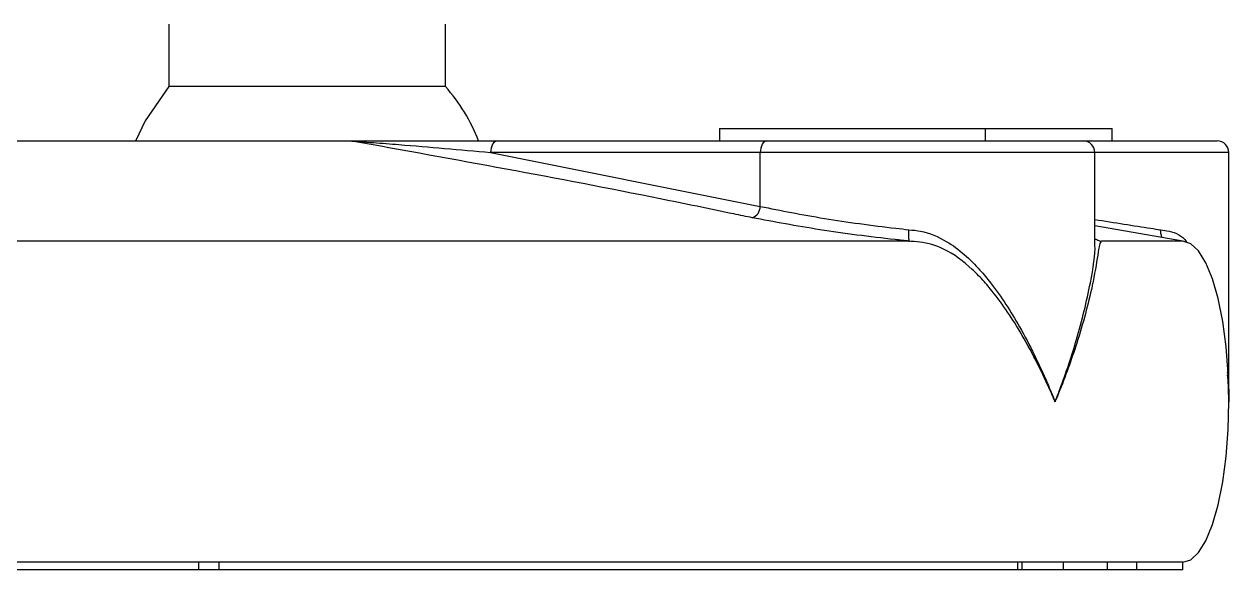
# Model space of a CAD drawing. Header units: inches. Extents: x 0 to 137, y 0 to 88.
# Drawn here: x 18.552 to 20.513, y 12.5 to 13.387 of the extents above; entities that cross this region are included whole.
import ezdxf

# ---------------------------------------------------------------- set-up
doc = ezdxf.new("R2010")
doc.units = ezdxf.units.IN
doc.header["$MEASUREMENT"] = 0

msp = doc.modelspace()

# ---------------------------------------------------------------- linework, layer by layer
at = {"color": 7, "linetype": 'Continuous', "lineweight": 25}
for p, q in [((18.7875, 13.3875), (18.7875, 13.28593)), ((19.2375, 13.28593), (19.2375, 13.3875)), ((19.2375, 13.28593), (18.7875, 13.28593)), ((19.68379, 13.2175), (19.68379, 13.1975)), ((19.68379, 13.2175), (20.3225, 13.2175)), ((20.11629, 13.1975), (20.11629, 13.2175)), ((20.3225, 13.1975), (20.3225, 13.2175)), ((19.08534, 13.19722), (18.5187, 13.19722)), ((18.52191, 13.1975), (19.08487, 13.1975)), ((19.32203, 13.1975), (20.49375, 13.1975)), ((19.31107, 13.17875), (19.74987, 13.09104)), ((20.5125, 13.17875), (19.31107, 13.17875)), ((19.74987, 13.09104), (19.74987, 13.17875)), ((20.29451, 13.02927), (20.29451, 13.17875)), ((20.5125, 12.77345), (20.5125, 13.17875)), ((20.4375, 13.0344), (20.29451, 13.05961)), ((19.99096, 13.0344), (17.5875, 13.0344)), ((20.4375, 13.0344), (20.30519, 13.0344)), ((20.4375, 12.5125), (17.5875, 12.5125)), ((18.83574, 12.5125), (18.83574, 12.5)), ((18.86948, 12.5), (18.86948, 12.5125)), ((20.16884, 12.5), (20.16884, 12.5125)), ((20.17591, 12.5), (20.17591, 12.5125)), ((20.24348, 12.5), (20.24348, 12.5125)), ((20.31517, 12.5), (20.31517, 12.5125)), ((20.3625, 12.5), (20.3625, 12.5125)), ((20.4375, 12.5), (20.4375, 12.5125)), ((20.4375, 12.5), (17.5875, 12.5))]:
    msp.add_line(p, q, dxfattribs=at)
at = {"color": 7, "linetype": 'Continuous', "lineweight": 25, "flags": 128}
for points in [[(18.7875, 13.28593), (18.74857, 13.23012), (18.73328, 13.19722)], [(19.32203, 13.1975), (19.31989, 13.19714), (19.31784, 13.19607), (19.31594, 13.19434), (19.31428, 13.19201), (19.31292, 13.18917), (19.31191, 13.18593), (19.31128, 13.18241), (19.31107, 13.17875)], [(19.76083, 13.1975), (19.75869, 13.19714), (19.75664, 13.19607), (19.75474, 13.19434), (19.75308, 13.19201), (19.75172, 13.18917), (19.75071, 13.18593), (19.75008, 13.18241), (19.74987, 13.17875)], [(20.4375, 12.5125), (20.45052, 12.51646), (20.46315, 12.52824), (20.475, 12.54746), (20.48571, 12.57355), (20.49495, 12.60571), (20.50245, 12.64297), (20.50798, 12.6842), (20.51136, 12.72814), (20.5125, 12.77345), (20.51136, 12.81876), (20.50798, 12.8627), (20.50245, 12.90392), (20.49495, 12.94118), (20.48571, 12.97335), (20.475, 12.99944), (20.46315, 13.01866), (20.45052, 13.03043), (20.4375, 13.0344)]]:
    msp.add_lwpolyline(points, dxfattribs=at)
at = {"color": 7, "linetype": 'Continuous', "lineweight": 25}
for centre, radius, start, end in [((19.0125, 13.0875), 0.3, 21.58126, 41.40962), ((19.0848, 13.19686), 0.000648, 33.72389, 84.13985), ((20.27576, 13.17875), 0.01875, 360, 90), ((20.49375, 13.17875), 0.01875, 0, 90), ((19.73006, 13.09114), 0.01981, 290.3858, 359.69817)]:
    msp.add_arc(centre, radius, start, end, dxfattribs=at)
for points, knots in [([(19.08487, 13.1975), (19.08586, 13.1975), (19.09103, 13.1975), (19.10453, 13.1975), (19.13156, 13.1975), (19.18051, 13.1975), (19.24684, 13.1975), (19.29671, 13.1975), (19.32203, 13.1975)], [0, 0, 0, 0, 0.0108849, 0.0569863, 0.1503378, 0.3310228, 0.6604997, 1, 1, 1, 1]), ([(19.73697, 13.07257), (19.72697, 13.07465), (19.67698, 13.085), (19.46007, 13.12996), (19.25267, 13.16718), (19.08534, 13.19722)], [0, 0, 0, 0, 0.0460903, 0.2304514, 1, 1, 1, 1]), ([(19.08534, 13.19722), (19.08615, 13.19717), (19.09072, 13.1969), (19.10249, 13.19611), (19.12732, 13.19435), (19.17338, 13.1908), (19.23715, 13.18548), (19.28618, 13.18102), (19.31107, 13.17875)], [0, 0, 0, 0, 0.0092703, 0.0526037, 0.144636, 0.3256544, 0.6575989, 1, 1, 1, 1]), ([(19.74987, 13.09104), (19.78365, 13.08434), (19.8512, 13.07094), (19.93876, 13.05915), (19.98472, 13.05392), (19.99186, 13.0531)], [0, 0, 0, 0, 0.4579115, 0.9157596, 1, 1, 1, 1]), ([(19.9926, 13.03456), (19.98483, 13.0354), (19.93618, 13.04065), (19.84371, 13.05248), (19.77255, 13.06588), (19.73697, 13.07257)], [0, 0, 0, 0, 0.08674213, 0.54330579, 1, 1, 1, 1]), ([(20.29451, 13.06984), (20.32639, 13.06476), (20.36485, 13.05864), (20.39618, 13.05391), (20.40154, 13.0531)], [0, 0, 0, 0, 0.82876211, 1, 1, 1, 1]), ([(19.9926, 13.03456), (19.99238, 13.03506), (19.99195, 13.03605), (19.99159, 13.04003), (19.9915, 13.04532), (19.99166, 13.04979), (19.99181, 13.05239), (19.99185, 13.0529), (19.99186, 13.0531)], [0, 0, 0, 0, 0.2354841, 0.4709636, 0.7065655, 0.9423713, 0.9773372, 1, 1, 1, 1]), ([(19.99186, 13.0531), (19.99821, 13.05255), (20.0198, 13.05066), (20.06276, 13.03168), (20.09832, 12.99891), (20.13761, 12.95153), (20.17656, 12.89066), (20.20377, 12.83472), (20.22131, 12.79413), (20.22558, 12.78382), (20.22957, 12.77378), (20.2297, 12.77345)], [0, 0, 0, 0, 0.04693921, 0.15968076, 0.34385523, 0.41323924, 0.6372755, 0.90881539, 0.91112515, 0.99705258, 1, 1, 1, 1]), ([(20.40441, 13.04023), (20.4044, 13.04024), (20.40332, 13.0415), (20.40213, 13.04546), (20.40149, 13.04978), (20.40151, 13.05239), (20.40154, 13.0529), (20.40154, 13.0531)], [0, 0, 0, 0, 0.0017806, 0.4463292, 0.8912626, 0.9572385, 1, 1, 1, 1]), ([(20.40154, 13.0531), (20.40612, 13.05248), (20.4217, 13.05037), (20.43721, 13.04337), (20.44383, 13.03334), (20.4441, 13.03293)], [0, 0, 0, 0, 0.28535021, 0.97072225, 1, 1, 1, 1]), ([(19.99096, 13.0344), (19.99127, 13.0344), (19.99188, 13.0344), (19.99248, 13.03445), (19.99262, 13.03452), (19.9926, 13.03455), (19.9926, 13.03456)], [0, 0, 0, 0, 0.3836055, 0.7707391, 0.947746, 1, 1, 1, 1]), ([(20.2297, 12.77345), (20.22957, 12.77377), (20.22582, 12.78263), (20.20822, 12.82275), (20.17527, 12.88688), (20.13413, 12.94691), (20.10663, 12.97731), (20.08404, 12.99937), (20.05439, 13.02187), (20.01685, 13.03335), (19.99724, 13.03414), (19.99096, 13.0344)], [0, 0, 0, 0, 0.0029551, 0.0810258, 0.3670518, 0.5927118, 0.6620844, 0.6919581, 0.8429373, 0.9496641, 1, 1, 1, 1]), ([(20.30519, 13.0344), (20.30438, 13.03373), (20.30258, 13.03227), (20.2992, 13.01332), (20.2949, 12.98485), (20.28443, 12.9354), (20.26818, 12.87461), (20.24502, 12.8104), (20.23181, 12.77845), (20.22984, 12.77377), (20.2297, 12.77345)], [0, 0, 0, 0, 0.08441901, 0.18616157, 0.38087107, 0.40719903, 0.70767205, 0.95721417, 0.99704377, 1, 1, 1, 1]), ([(20.2297, 12.77345), (20.22984, 12.77378), (20.23247, 12.78041), (20.24554, 12.81431), (20.26772, 12.88058), (20.28678, 12.96001), (20.29583, 13.01494), (20.2944, 13.02876), (20.29435, 13.02927)], [0, 0, 0, 0, 0.0036013, 0.0717056, 0.3668309, 0.7168116, 0.9895988, 1, 1, 1, 1]), ([(20.29451, 13.03806), (20.2956, 13.03773), (20.30016, 13.03638), (20.30179, 13.03535), (20.30304, 13.03456)], [0, 0, 0, 0, 0.2380509, 1, 1, 1, 1]), ([(20.30304, 13.03456), (20.30325, 13.03453), (20.30374, 13.03447), (20.30452, 13.03441), (20.30492, 13.0344), (20.30519, 13.0344)], [0, 0, 0, 0, 0.1971918, 0.4634164, 1, 1, 1, 1]), ([(20.51, 12.82146), (20.5108, 12.81578), (20.51164, 12.80985), (20.51227, 12.79413), (20.5125, 12.78382), (20.5125, 12.77378), (20.5125, 12.77345)], [0, 0, 0, 0, 0.3590706, 0.3753058, 0.9792828, 1, 1, 1, 1]), ([(20.5125, 12.77345), (20.5125, 12.77377), (20.51249, 12.78263), (20.51267, 12.79743), (20.51081, 12.81159), (20.51005, 12.81735)], [0, 0, 0, 0, 0.0219531, 0.6019345, 1, 1, 1, 1])]:
    msp.add_open_spline(points, degree=3, knots=knots, dxfattribs=at)

doc.saveas('drawing.dxf')
